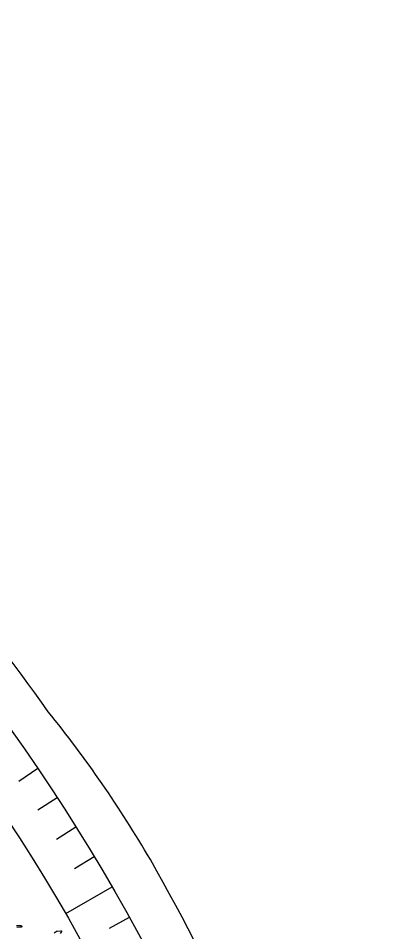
# Model space of a CAD drawing. Header units: millimetres. Extents: x -77 to 77, y -78 to 103.
# Drawn here: x 62.23 to 75.95, y 36.24 to 70.93 of the extents above; entities that cross this region are included whole.
import ezdxf

# ---------------------------------------------------------------- set-up
doc = ezdxf.new("R2010")
doc.units = ezdxf.units.MM
for name, color, linetype in [('CUT_OUTER', 1, 'Continuous'), ('ENGRAVE', 7, 'Continuous'), ('ENGRAVE_FINE', 8, 'Continuous'), ('TEXT', 5, 'Continuous')]:
    doc.layers.add(name, color=color, linetype=linetype)

msp = doc.modelspace()

# ---------------------------------------------------------------- linework, layer by layer
at = {"layer": 'CUT_OUTER'}
for centre, radius, start, end in [((0.0003, 0.0004), 77.4995, 35.160141, 55.89847), ((27.8099, 15.976), 45.6597, 30.31099, 38.86921), ((-5.7788, -2.4878), 83.9815, 18.716942, 29.620378)]:
    msp.add_arc(centre, radius, start, end, dxfattribs=at)
at = {"layer": 'ENGRAVE'}
msp.add_lwpolyline([(65.7746, 37.975), (64.0128, 36.9578)], dxfattribs=at)
for radius in [75.95, 75.95, 73.9156, 70.1375, 70.1375, 67.1538]:
    msp.add_circle((0, 0), radius, dxfattribs=at)
at = {"layer": 'ENGRAVE_FINE'}
for points in [[(62.9654, 42.4707), (62.2426, 41.9832)], [(63.697, 41.3653), (62.9658, 40.8905)], [(64.4093, 40.2474), (63.6699, 39.7853)], [(65.1019, 39.1171), (64.3545, 38.6681)], [(66.4274, 36.8213), (65.6648, 36.3986)]]:
    msp.add_lwpolyline(points, dxfattribs=at)
at = {"layer": 'TEXT'}
for points in [[(62.1591, 36.5236), (62.3291, 36.5137), (62.3398, 36.5116), (62.348, 36.5077), (62.3537, 36.5018), (62.3568, 36.4941), (62.3584, 36.4848), (62.358, 36.4768), (62.3556, 36.4701), (62.3512, 36.4647), (62.3438, 36.4583), (62.3356, 36.454), (62.3267, 36.4516), (62.317, 36.4512), (62.1764, 36.4436)], [(63.5845, 36.2382), (63.6616, 36.2952), (63.6713, 36.3001), (63.6809, 36.3038), (63.6904, 36.3061), (63.6999, 36.3072), (63.8338, 36.321), (63.8438, 36.3209), (63.8523, 36.3183), (63.8593, 36.3133), (63.865, 36.3058), (63.8682, 36.2969), (63.868, 36.2878), (63.8643, 36.2783), (63.8572, 36.2685), (63.8145, 36.2136)]]:
    msp.add_lwpolyline(points, dxfattribs=at)

doc.saveas('drawing.dxf')
